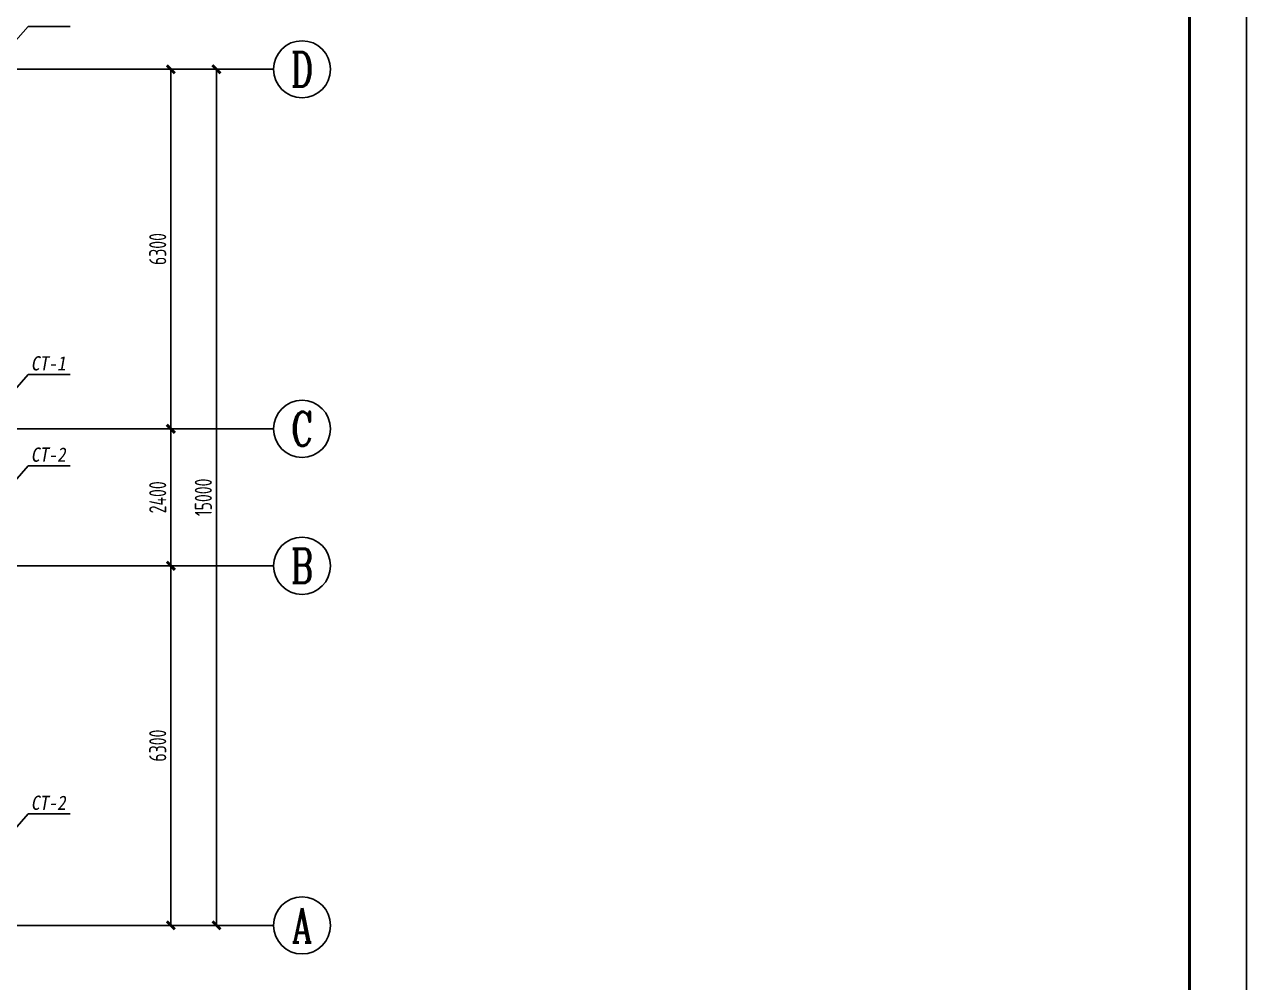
# Model space of a CAD drawing. Extents: x 9732137 to 18866768, y -962146 to 246094.
# Drawn here: x 9815028 to 9836457, y 20563 to 37350 of the extents above; entities that cross this region are included whole.
import ezdxf
from ezdxf.enums import TextEntityAlignment as Align

# ---------------------------------------------------------------- set-up
doc = ezdxf.new("R2010")
doc.units = 0
doc.header["$LTSCALE"] = 1000
doc.linetypes.add('DOTE', pattern=[2.42, 2, -0.2, 0.02, -0.2])
doc.layers.get('0').update_dxf_attribs({"linetype": 'CONTINUOUS'})
doc.layers.get('Defpoints').update_dxf_attribs({"linetype": 'CONTINUOUS'})
for name, color, linetype in [('AXIS', 1, 'DOTE'), ('AXIS_DIM', 3, 'CONTINUOUS'), ('AXIS_NUM', 7, 'CONTINUOUS'), ('BORDER', 7, 'CONTINUOUS'), ('TEXT', 7, 'CONTINUOUS')]:
    doc.layers.add(name, color=color, linetype=linetype)
doc.styles.add('STYLE3', font='simhei.ttf', dxfattribs={"width": 0.9})
doc.styles.add('TSSD_Axis', font='Complex.shx', dxfattribs={"width": 0.7, "bigfont": 'hztxt.shx'})
doc.styles.add('TSSD_Dimension', font='Tssdeng.shx', dxfattribs={"width": 0.7, "bigfont": 'hztxt.shx'})
doc.dimstyles.new('TSSD_100_100$0', dxfattribs={"dimtxt": 300, "dimasz": 100, "dimexe": 100, "dimexo": 250, "dimgap": 80, "dimtad": 1, "dimdec": 0, "dimzin": 0, "dimdsep": 46, "dimtxsty": 'TSSD_Dimension', "dimblk1": 'ARCHTICK', "dimblk2": 'ARCHTICK', "dimsah": 1, "dimcen": 0, "dimclrd": 3, "dimclre": 256, "dimclrt": 7, "dimadec": 1, "dimazin": 0, "dimtfac": 1, "dimtdec": 0, "dimtix": 1, "dimtmove": 2, "dimatfit": 3, "dimldrblk": 'ARCHTICK', "dimfxl": 1, "dimtolj": 1, "dimtzin": 0, "dimarcsym": 0})

# ---------------------------------------------------------------- blocks, each defined once
blk = doc.blocks.new('ts_axno')
at = {"color": 0, "linetype": 'ByBlock', "lineweight": -2}
blk.add_circle((0, 0), 0.5, dxfattribs=at)
at = {"color": 0, "linetype": 'ByBlock', "lineweight": -2, "style": 'TSSD_Axis', "width": 0.7}
blk.add_attdef('A', text='', height=0.6, dxfattribs=at).set_placement((0, 0), align=Align.MIDDLE_CENTER)
blk = doc.blocks.new('_ArchTick')
at = {"color": 0, "linetype": 'ByBlock', "const_width": 0.5}
blk.add_lwpolyline([(-0.71, -0.71), (0.71, 0.71)], dxfattribs=at)
blk = doc.blocks.new('*D692')
at = {"layer": 'AXIS_DIM', "lineweight": -2}
for p, q in [((9815645, 36565), (9817695, 36565)), ((9815645, 30265), (9817695, 30265))]:
    blk.add_line(p, q, dxfattribs=at)
at = {"layer": 'AXIS_DIM', "color": 3, "lineweight": -2}
blk.add_line((9817595, 36565), (9817595, 30265), dxfattribs=at)
at = {"layer": 'Defpoints', "color": 0}
for p in [(9815395, 36565), (9815395, 30265), (9817595, 30265)]:
    blk.add_point(p, dxfattribs=at)
at = {"layer": 'AXIS_DIM', "color": 3, "lineweight": -2, "xscale": 100, "yscale": 100, "zscale": 100}
for p, rotation in [((9817595, 36565), 90), ((9817595, 30265), 270)]:
    blk.add_blockref('_ArchTick', p, dxfattribs=dict(at, rotation=rotation))
at = {"layer": 'AXIS_DIM', "color": 7, "insert": (9817365, 33415), "char_height": 300, "attachment_point": 5, "rotation": 90, "style": 'TSSD_Dimension'}
blk.add_mtext('\\A1;6300', dxfattribs=at)
blk = doc.blocks.new('*D693')
at = {"layer": 'AXIS_DIM', "lineweight": -2}
for p, q in [((9815645, 30265), (9817695, 30265)), ((9815645, 27865), (9817695, 27865))]:
    blk.add_line(p, q, dxfattribs=at)
at = {"layer": 'AXIS_DIM', "color": 3, "lineweight": -2}
blk.add_line((9817595, 30265), (9817595, 27865), dxfattribs=at)
at = {"layer": 'Defpoints', "color": 0}
for p in [(9815395, 30265), (9815395, 27865), (9817595, 27865)]:
    blk.add_point(p, dxfattribs=at)
at = {"layer": 'AXIS_DIM', "color": 3, "lineweight": -2, "xscale": 100, "yscale": 100, "zscale": 100}
for p, rotation in [((9817595, 30265), 90), ((9817595, 27865), 270)]:
    blk.add_blockref('_ArchTick', p, dxfattribs=dict(at, rotation=rotation))
at = {"layer": 'AXIS_DIM', "color": 7, "insert": (9817365, 29065), "char_height": 300, "attachment_point": 5, "rotation": 90, "style": 'TSSD_Dimension'}
blk.add_mtext('\\A1;2400', dxfattribs=at)
blk = doc.blocks.new('*D694')
at = {"layer": 'AXIS_DIM', "lineweight": -2}
for p, q in [((9815645, 27865), (9817695, 27865)), ((9815645, 21565), (9817695, 21565))]:
    blk.add_line(p, q, dxfattribs=at)
at = {"layer": 'AXIS_DIM', "color": 3, "lineweight": -2}
blk.add_line((9817595, 27865), (9817595, 21565), dxfattribs=at)
at = {"layer": 'Defpoints', "color": 0}
for p in [(9815395, 27865), (9815395, 21565), (9817595, 21565)]:
    blk.add_point(p, dxfattribs=at)
at = {"layer": 'AXIS_DIM', "color": 3, "lineweight": -2, "xscale": 100, "yscale": 100, "zscale": 100}
for p, rotation in [((9817595, 27865), 90), ((9817595, 21565), 270)]:
    blk.add_blockref('_ArchTick', p, dxfattribs=dict(at, rotation=rotation))
at = {"layer": 'AXIS_DIM', "color": 7, "insert": (9817365, 24715), "char_height": 300, "attachment_point": 5, "rotation": 90, "style": 'TSSD_Dimension'}
blk.add_mtext('\\A1;6300', dxfattribs=at)
blk = doc.blocks.new('*D695')
at = {"layer": 'AXIS_DIM', "lineweight": -2}
for p, q in [((9815645, 36565), (9818495, 36565)), ((9815645, 21565), (9818495, 21565))]:
    blk.add_line(p, q, dxfattribs=at)
at = {"layer": 'AXIS_DIM', "color": 3, "lineweight": -2}
blk.add_line((9818395, 21565), (9818395, 36565), dxfattribs=at)
at = {"layer": 'Defpoints', "color": 0}
for p in [(9815395, 36565), (9818395, 36565), (9815395, 21565)]:
    blk.add_point(p, dxfattribs=at)
at = {"layer": 'AXIS_DIM', "color": 3, "lineweight": -2, "xscale": 100, "yscale": 100, "zscale": 100}
for p, rotation in [((9818395, 36565), 90), ((9818395, 21565), 270)]:
    blk.add_blockref('_ArchTick', p, dxfattribs=dict(at, rotation=rotation))
at = {"layer": 'AXIS_DIM', "color": 7, "insert": (9818165, 29065), "char_height": 300, "attachment_point": 5, "rotation": 90, "style": 'TSSD_Dimension'}
blk.add_mtext('\\A1;15000', dxfattribs=at)

msp = doc.modelspace()

# ---------------------------------------------------------------- linework, layer by layer
at = {"layer": 'AXIS'}
for p, q in [((9815395.4, 36564.9, 0), (9791395.4, 36564.9, 0)), ((9815395.4, 30264.9, 0), (9791395.4, 30264.9, 0)), ((9815395.4, 27864.9, 0), (9791395.4, 27864.9, 0)), ((9815395.4, 21564.9, 0), (9791395.4, 21564.9, 0))]:
    msp.add_line(p, q, dxfattribs=at)
at = {"layer": 'AXIS_NUM'}
for p, q in [((9815395.4, 36564.9, 0), (9819395.4, 36564.9, 0)), ((9815395.4, 30264.9, 0), (9819395.4, 30264.9, 0)), ((9815395.4, 27864.9, 0), (9819395.4, 27864.9, 0)), ((9815395.4, 21564.9, 0), (9819395.4, 21564.9, 0))]:
    msp.add_line(p, q, dxfattribs=at)
at = {"layer": 'BORDER'}
msp.add_lwpolyline([(9777056.8, 3293.7), (9777056.8, 45293.7), (9836456.8, 45293.7), (9836456.8, 3293.7)], close=True, dxfattribs=at)
at = {"layer": 'BORDER', "const_width": 50}
msp.add_lwpolyline([(9779556.8, 4293.7), (9779556.8, 44293.7), (9835456.8, 44293.7), (9835456.8, 4293.7)], close=True, dxfattribs=at)
at = {"layer": 'TEXT', "color": 6}
for points in [[(9814745.4, 36914.9), (9815096, 37316.6), (9815828.8, 37316.6)], [(9814745.4, 30814.9), (9815096, 31216.6), (9815828.8, 31216.6)], [(9814745.4, 29214.9), (9815096, 29616.6), (9815828.8, 29616.6)], [(9814745.4, 23114.9), (9815096, 23516.6), (9815828.8, 23516.6)]]:
    msp.add_lwpolyline(points, dxfattribs=at)

# ---------------------------------------------------------------- block references
at = {"layer": 'AXIS_NUM'}
ref = msp.add_blockref('ts_axno', (9819895.4, 36564.9, 0), dxfattribs=dict(at, xscale=-1000, yscale=1000, zscale=1000))
ref.add_attrib('D', 'D', dxfattribs={"height": 600, "style": 'TSSD_Axis', "width": 0.7}).set_placement((9819895.4, 36564.9, 0), align=Align.MIDDLE_CENTER)
ref = msp.add_blockref('ts_axno', (9819895.4, 30264.9, 0), dxfattribs=dict(at, xscale=-1000, yscale=1000, zscale=1000))
ref.add_attrib('C', 'C', dxfattribs={"height": 600, "style": 'TSSD_Axis', "width": 0.7}).set_placement((9819895.4, 30264.9, 0), align=Align.MIDDLE_CENTER)
ref = msp.add_blockref('ts_axno', (9819895.4, 27864.9, 0), dxfattribs=dict(at, xscale=-1000, yscale=1000, zscale=1000))
ref.add_attrib('B', 'B', dxfattribs={"height": 600, "style": 'TSSD_Axis', "width": 0.7}).set_placement((9819895.4, 27864.9, 0), align=Align.MIDDLE_CENTER)
ref = msp.add_blockref('ts_axno', (9819895.4, 21564.9, 0), dxfattribs=dict(at, xscale=-1000, yscale=1000, zscale=1000))
ref.add_attrib('A', 'A', dxfattribs={"height": 600, "style": 'TSSD_Axis', "width": 0.7}).set_placement((9819895.4, 21564.9, 0), align=Align.MIDDLE_CENTER)

# ---------------------------------------------------------------- texts
at = {"layer": 'TEXT', "color": 2, "style": 'STYLE3', "oblique": 10, "width": 0.9}
msp.add_text('CT-1', height=250, dxfattribs=at).set_placement((9815139.4, 31288.3))
at = {"layer": 'TEXT', "color": 6, "style": 'STYLE3', "oblique": 10, "width": 0.9}
for p in [(9815139.4, 29688.3), (9815139.4, 23588.3)]:
    msp.add_text('CT-2', height=250, dxfattribs=at).set_placement(p)

# ---------------------------------------------------------------- dimensions: what is measured, and where the dimension line sits
at = {"layer": 'AXIS_DIM'}
for base, p1, p2, picture, middle in [((9817595.4, 30264.9, 0), (9815395.4, 36564.9, 0), (9815395.4, 30264.9, 0), '*D692', (9817365.4, 33414.9, 0)), ((9818395.4, 36564.9, 0), (9815395.4, 21564.9, 0), (9815395.4, 36564.9, 0), '*D695', (9818165.4, 29064.9, 0)), ((9817595.4, 27864.9, 0), (9815395.4, 30264.9, 0), (9815395.4, 27864.9, 0), '*D693', (9817365.4, 29064.9, 0)), ((9817595.4, 21564.9, 0), (9815395.4, 27864.9, 0), (9815395.4, 21564.9, 0), '*D694', (9817365.4, 24714.9, 0))]:
    dim = msp.add_linear_dim(base=base, p1=p1, p2=p2, angle=90, dimstyle='TSSD_100_100$0', dxfattribs=at)
    dim.commit()
    dim.dimension.update_dxf_attribs({"geometry": picture, "text_midpoint": middle})

doc.saveas('drawing.dxf')
